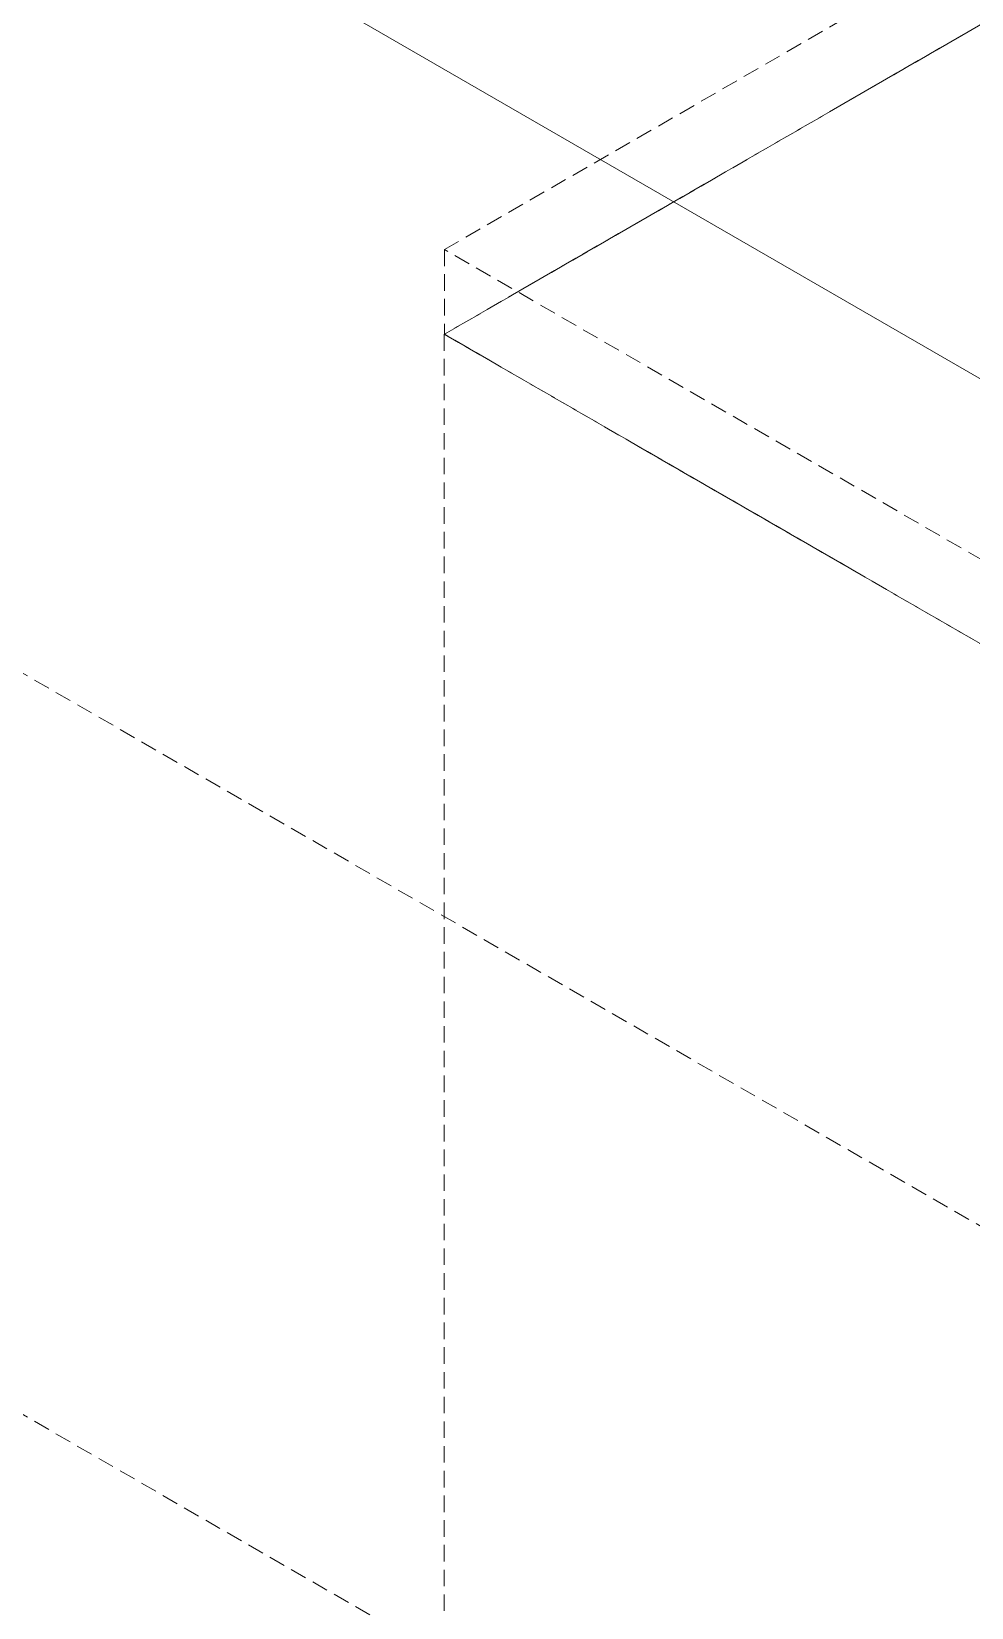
# Model space of a CAD drawing. Header units: millimetres. Extents: x -124 to 15640, y 659 to 4121.
# Drawn here: x 3885.8 to 3958.2, y 2227.6 to 2349.1 of the extents above; entities that cross this region are included whole.
import ezdxf

# ---------------------------------------------------------------- set-up
doc = ezdxf.new("R2010")
doc.units = ezdxf.units.MM
doc.linetypes.add('HIDDEN', pattern=[1.905, 1.27, -0.635])
doc.layers.add('ZANO_R', color=7, linetype='Continuous', lineweight=0)
doc.layers.add('ZANO_R_przerywana', color=7, linetype='HIDDEN', lineweight=0)

msp = doc.modelspace()

# ---------------------------------------------------------------- linework, layer by layer
at = {"layer": 'ZANO_R'}
msp.add_line((3740.83, 2448.2), (4094.39, 2244.08), dxfattribs=at)
at = {"layer": 'ZANO_R_przerywana'}
for p, q in [((3917.61, 2332.25), (4094.38, 2434.32)), ((4094.37, 2427.79), (3917.6, 2325.72)), ((3917.61, 2325.72), (4094.38, 2427.79)), ((3740.83, 2382.88), (4094.39, 2178.76)), ((3917.61, 2332.25), (3917.61, 2325.72)), ((4094.4, 2230.2), (3917.61, 2332.25)), ((3740.83, 2325.73), (4094.39, 2121.6)), ((3917.6, 2325.72), (4094.39, 2223.67)), ((3917.6, 2325.72), (3917.6, 2223.67)), ((4094.4, 2223.67), (3917.61, 2325.72))]:
    msp.add_line(p, q, dxfattribs=at)

doc.saveas('drawing.dxf')
